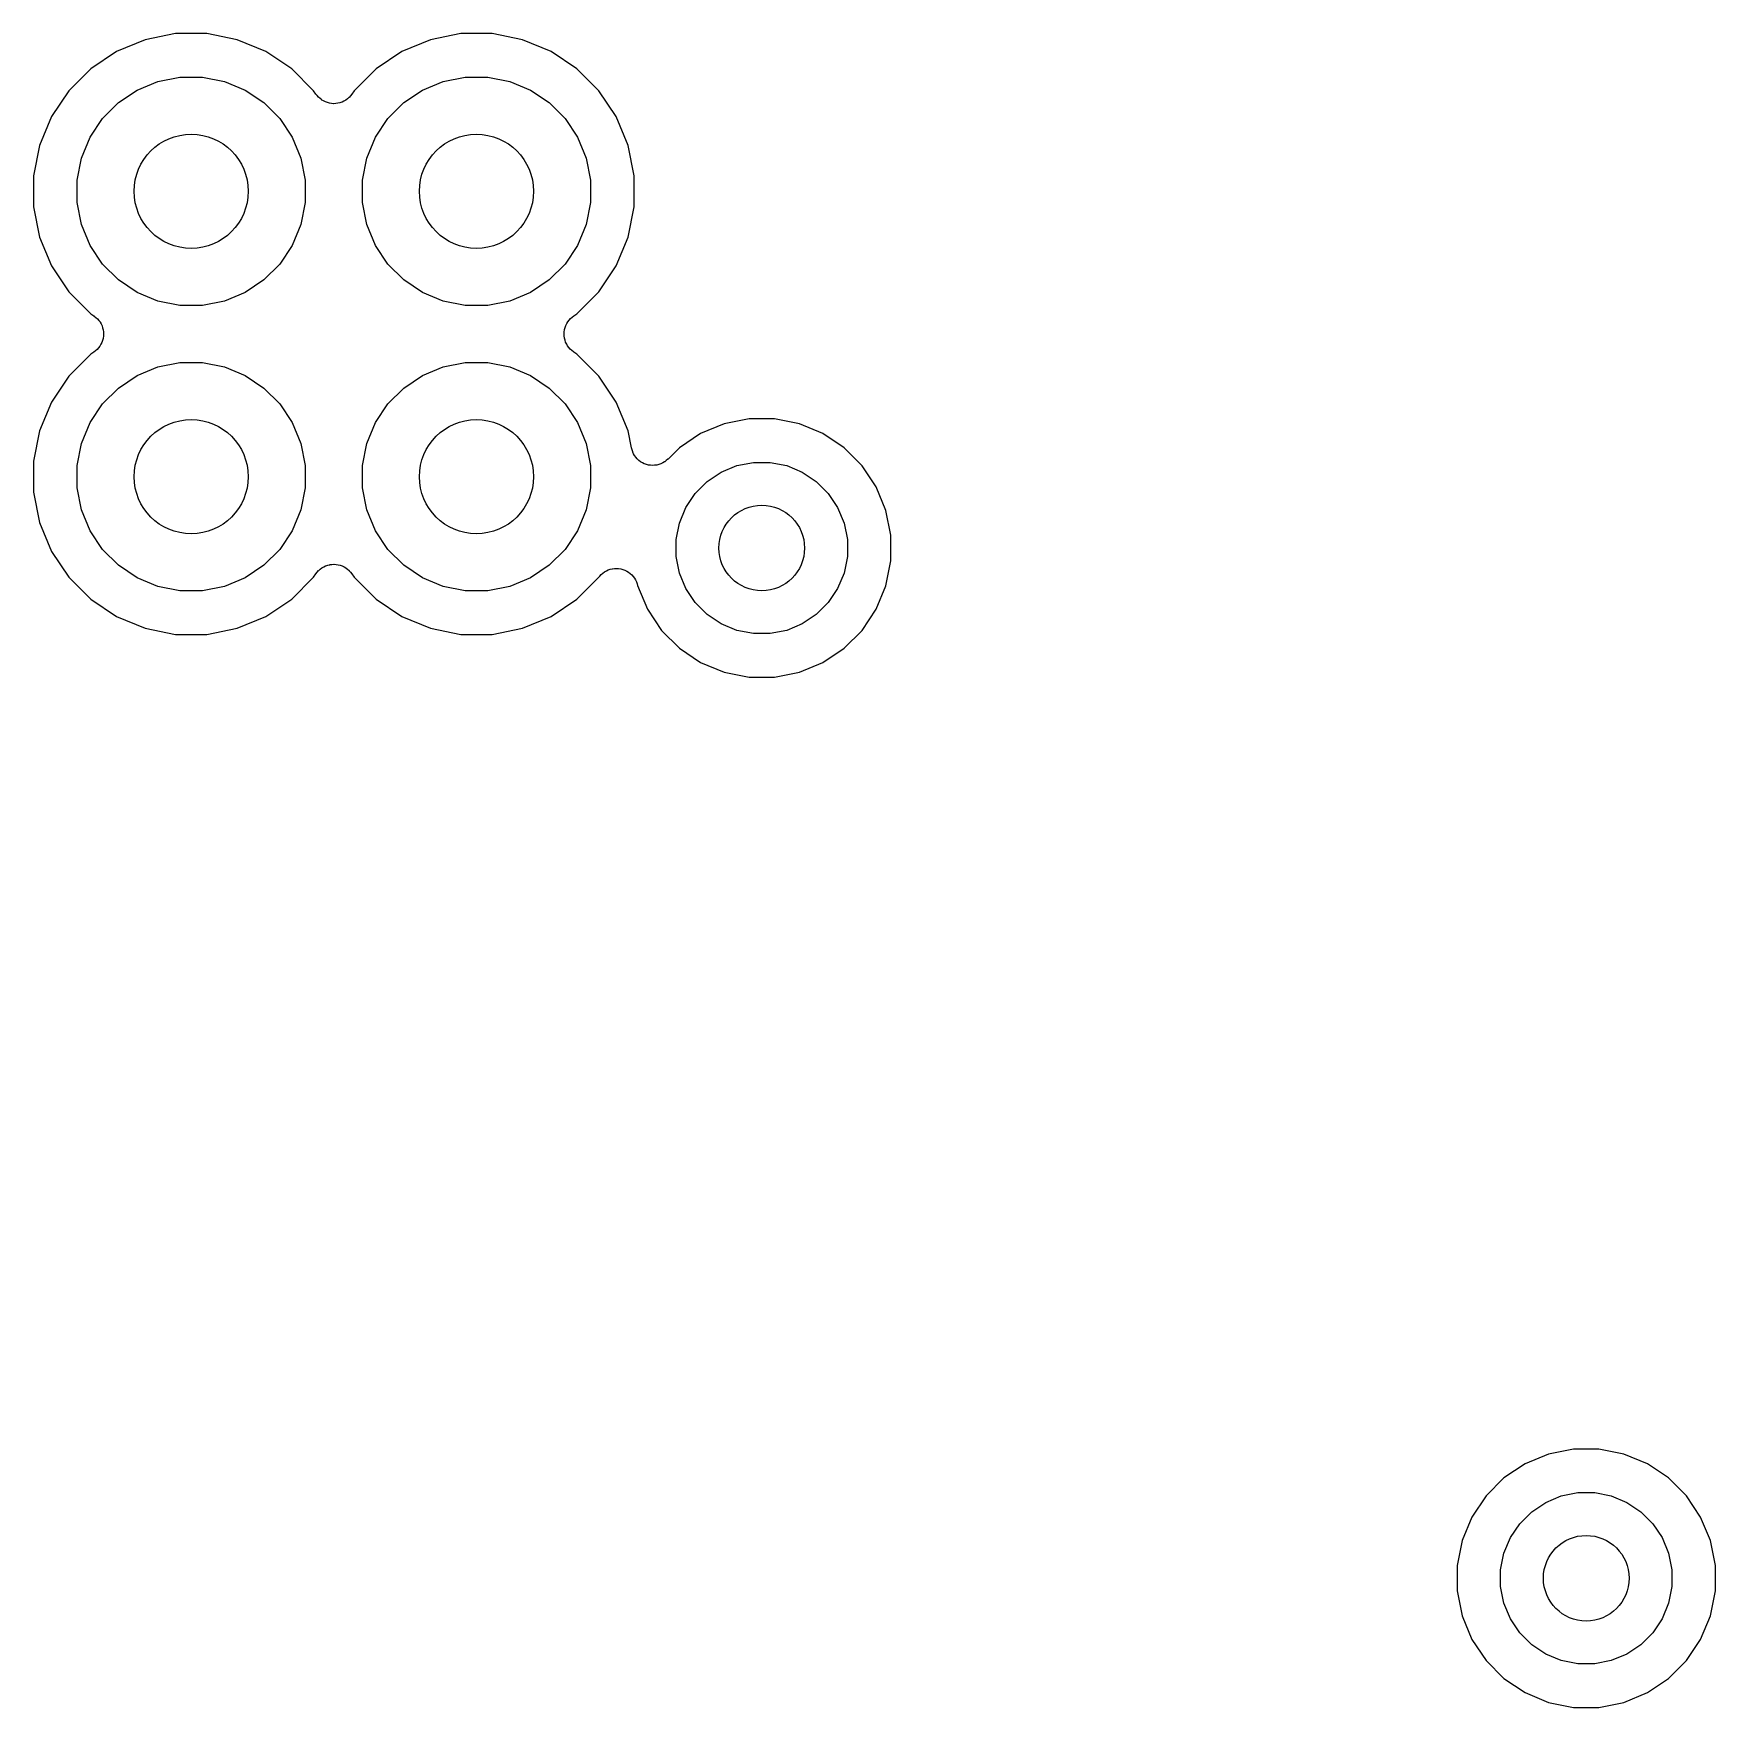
# Model space of a CAD drawing. Extents: x 0.48 to 2.43, y -7.79 to -4.85.
# Drawn here: x 1.2224 to 1.4544, y -7.0399 to -6.809 of the extents above; entities that cross this region are included whole.
import ezdxf

# ---------------------------------------------------------------- set-up
doc = ezdxf.new("R2010")
doc.units = 0
doc.header["$MEASUREMENT"] = 0
doc.layers.add('BLACK', color=7, linetype='CONTINUOUS')

msp = doc.modelspace()

# ---------------------------------------------------------------- linework, layer by layer
at = {"layer": 'BLACK', "linetype": 'CONTINUOUS'}
for p, q in [((1.24195, -6.80896), (1.23775, -6.8098)), ((1.24624, -6.80896), (1.24195, -6.80896)), ((1.25044, -6.8098), (1.24624, -6.80896)), ((1.28132, -6.80896), (1.27712, -6.8098)), ((1.28561, -6.80896), (1.28132, -6.80896)), ((1.28981, -6.8098), (1.28561, -6.80896)), ((1.23379, -6.81144), (1.23023, -6.81382)), ((1.23775, -6.8098), (1.23379, -6.81144)), ((1.2544, -6.81144), (1.25044, -6.8098)), ((1.25796, -6.81382), (1.2544, -6.81144)), ((1.27316, -6.81144), (1.2696, -6.81382)), ((1.27712, -6.8098), (1.27316, -6.81144)), ((1.29377, -6.81144), (1.28981, -6.8098)), ((1.29733, -6.81382), (1.29377, -6.81144)), ((1.23023, -6.81382), (1.2272, -6.81685)), ((1.26099, -6.81685), (1.25796, -6.81382)), ((1.2696, -6.81382), (1.26657, -6.81685)), ((1.30036, -6.81685), (1.29733, -6.81382)), ((1.23663, -6.81675), (1.2395, -6.81557)), ((1.2395, -6.81557), (1.24254, -6.81496)), ((1.24254, -6.81496), (1.24565, -6.81496)), ((1.24565, -6.81496), (1.24869, -6.81557)), ((1.24869, -6.81557), (1.25155, -6.81675)), ((1.27601, -6.81675), (1.27887, -6.81557)), ((1.27887, -6.81557), (1.28191, -6.81496)), ((1.28191, -6.81496), (1.28502, -6.81496)), ((1.28502, -6.81496), (1.28806, -6.81557)), ((1.28806, -6.81557), (1.29092, -6.81675)), ((1.2272, -6.81685), (1.22482, -6.82041)), ((1.23186, -6.82067), (1.23406, -6.81848)), ((1.23406, -6.81848), (1.23663, -6.81675)), ((1.25155, -6.81675), (1.25413, -6.81848)), ((1.25413, -6.81848), (1.25633, -6.82067)), ((1.26129, -6.81729), (1.26099, -6.81685)), ((1.26146, -6.81751), (1.26129, -6.81729)), ((1.26165, -6.81773), (1.26146, -6.81751)), ((1.26165, -6.81774), (1.26165, -6.81773)), ((1.26166, -6.81774), (1.26165, -6.81774)), ((1.26187, -6.81792), (1.26166, -6.81774)), ((1.2621, -6.81811), (1.26187, -6.81792)), ((1.26211, -6.81812), (1.2621, -6.81811)), ((1.2621, -6.81811), (1.2621, -6.81811)), ((1.26236, -6.81825), (1.26211, -6.81812)), ((1.26261, -6.81839), (1.26236, -6.81825)), ((1.26262, -6.81839), (1.26261, -6.81839)), ((1.2629, -6.81848), (1.26262, -6.81839)), ((1.26262, -6.81839), (1.26262, -6.81839)), ((1.26317, -6.81856), (1.2629, -6.81848)), ((1.26462, -6.81849), (1.26435, -6.81857)), ((1.2649, -6.81841), (1.26462, -6.81849)), ((1.26491, -6.8184), (1.2649, -6.8184)), ((1.2649, -6.8184), (1.2649, -6.81841)), ((1.26516, -6.81827), (1.26491, -6.8184)), ((1.26542, -6.81814), (1.26516, -6.81827)), ((1.26543, -6.81813), (1.26542, -6.81813)), ((1.26542, -6.81813), (1.26542, -6.81814)), ((1.26565, -6.81796), (1.26543, -6.81813)), ((1.26587, -6.81777), (1.26565, -6.81796)), ((1.26588, -6.81777), (1.26587, -6.81777)), ((1.26606, -6.81755), (1.26588, -6.81776)), ((1.26588, -6.81776), (1.26588, -6.81777)), ((1.26625, -6.81733), (1.26606, -6.81755)), ((1.26626, -6.81731), (1.26625, -6.81733)), ((1.26627, -6.81729), (1.26626, -6.81731)), ((1.26626, -6.81731), (1.26626, -6.81731)), ((1.26626, -6.81731), (1.26626, -6.81731)), ((1.26657, -6.81685), (1.26627, -6.81729)), ((1.27123, -6.82067), (1.27343, -6.81848)), ((1.27343, -6.81848), (1.27601, -6.81675)), ((1.29092, -6.81675), (1.2935, -6.81848)), ((1.2935, -6.81848), (1.2957, -6.82067)), ((1.30274, -6.82041), (1.30036, -6.81685)), ((1.22482, -6.82041), (1.22318, -6.82437)), ((1.23014, -6.82325), (1.23186, -6.82067)), ((1.25633, -6.82067), (1.25805, -6.82325)), ((1.26318, -6.81856), (1.26317, -6.81856)), ((1.26347, -6.81859), (1.26318, -6.81856)), ((1.26318, -6.81856), (1.26318, -6.81856)), ((1.26375, -6.81862), (1.26347, -6.81859)), ((1.26376, -6.81862), (1.26375, -6.81862)), ((1.26377, -6.81862), (1.26376, -6.81862)), ((1.26405, -6.8186), (1.26377, -6.81862)), ((1.26433, -6.81857), (1.26405, -6.8186)), ((1.26434, -6.81857), (1.26433, -6.81857)), ((1.26435, -6.81857), (1.26434, -6.81857)), ((1.26951, -6.82325), (1.27123, -6.82067)), ((1.2957, -6.82067), (1.29742, -6.82325)), ((1.30438, -6.82437), (1.30274, -6.82041)), ((1.22318, -6.82437), (1.22235, -6.82857)), ((1.22895, -6.82612), (1.23014, -6.82325)), ((1.25805, -6.82325), (1.25924, -6.82612)), ((1.26832, -6.82612), (1.26951, -6.82325)), ((1.29742, -6.82325), (1.29861, -6.82612)), ((1.30521, -6.82857), (1.30438, -6.82437)), ((1.22835, -6.82916), (1.22895, -6.82612)), ((1.25924, -6.82612), (1.25984, -6.82916)), ((1.26772, -6.82916), (1.26832, -6.82612)), ((1.29861, -6.82612), (1.29921, -6.82916)), ((1.22235, -6.82857), (1.22235, -6.83285)), ((1.22835, -6.83226), (1.22835, -6.82916)), ((1.25984, -6.82916), (1.25984, -6.83226)), ((1.26772, -6.83226), (1.26772, -6.82916)), ((1.29921, -6.82916), (1.29921, -6.83226)), ((1.30521, -6.83285), (1.30521, -6.82857)), ((1.22895, -6.8353), (1.22835, -6.83226)), ((1.25984, -6.83226), (1.25924, -6.8353)), ((1.26832, -6.8353), (1.26772, -6.83226)), ((1.29921, -6.83226), (1.29861, -6.8353)), ((1.22235, -6.83285), (1.22318, -6.83705)), ((1.30438, -6.83705), (1.30521, -6.83285)), ((1.22318, -6.83705), (1.22482, -6.84101)), ((1.23014, -6.83817), (1.22895, -6.8353)), ((1.25924, -6.8353), (1.25805, -6.83817)), ((1.26951, -6.83817), (1.26832, -6.8353)), ((1.29861, -6.8353), (1.29742, -6.83817)), ((1.30274, -6.84101), (1.30438, -6.83705)), ((1.23186, -6.84075), (1.23014, -6.83817)), ((1.25805, -6.83817), (1.25633, -6.84075)), ((1.27123, -6.84075), (1.26951, -6.83817)), ((1.29742, -6.83817), (1.2957, -6.84075)), ((1.22482, -6.84101), (1.2272, -6.84457)), ((1.23406, -6.84294), (1.23186, -6.84075)), ((1.25633, -6.84075), (1.25413, -6.84294)), ((1.27343, -6.84294), (1.27123, -6.84075)), ((1.2957, -6.84075), (1.2935, -6.84294)), ((1.30036, -6.84457), (1.30274, -6.84101)), ((1.23663, -6.84466), (1.23406, -6.84294)), ((1.25413, -6.84294), (1.25155, -6.84466)), ((1.27601, -6.84466), (1.27343, -6.84294)), ((1.2935, -6.84294), (1.29092, -6.84466)), ((1.2272, -6.84457), (1.23023, -6.8476)), ((1.2395, -6.84585), (1.23663, -6.84466)), ((1.24254, -6.84646), (1.2395, -6.84585)), ((1.24869, -6.84585), (1.24565, -6.84646)), ((1.25155, -6.84466), (1.24869, -6.84585)), ((1.27887, -6.84585), (1.27601, -6.84466)), ((1.28191, -6.84646), (1.27887, -6.84585)), ((1.28806, -6.84585), (1.28502, -6.84646)), ((1.29092, -6.84466), (1.28806, -6.84585)), ((1.29733, -6.8476), (1.30036, -6.84457)), ((1.23023, -6.8476), (1.23068, -6.8479)), ((1.23068, -6.8479), (1.2307, -6.84791)), ((1.2307, -6.84791), (1.2307, -6.84791)), ((1.2307, -6.84791), (1.2307, -6.84791)), ((1.2307, -6.84791), (1.23071, -6.84792)), ((1.23071, -6.84792), (1.23094, -6.84811)), ((1.23094, -6.84811), (1.23115, -6.84829)), ((1.23115, -6.84829), (1.23115, -6.8483)), ((1.23115, -6.8483), (1.23116, -6.8483)), ((1.23116, -6.8483), (1.23134, -6.84853)), ((1.23134, -6.84853), (1.23152, -6.84874)), ((1.24565, -6.84646), (1.24254, -6.84646)), ((1.28502, -6.84646), (1.28191, -6.84646)), ((1.29607, -6.84871), (1.29625, -6.84849)), ((1.29625, -6.84849), (1.29643, -6.84827)), ((1.29643, -6.84827), (1.29644, -6.84827)), ((1.29644, -6.84826), (1.29666, -6.84808)), ((1.29644, -6.84827), (1.29644, -6.84826)), ((1.29666, -6.84808), (1.29688, -6.8479)), ((1.29688, -6.8479), (1.29733, -6.8476)), ((1.23152, -6.84874), (1.23152, -6.84875)), ((1.23152, -6.84875), (1.23152, -6.84876)), ((1.23152, -6.84876), (1.23166, -6.84901)), ((1.23166, -6.84901), (1.23179, -6.84926)), ((1.23179, -6.84926), (1.23179, -6.84927)), ((1.23179, -6.84927), (1.23179, -6.84928)), ((1.23179, -6.84928), (1.23187, -6.84955)), ((1.23195, -6.851), (1.23186, -6.85127)), ((1.23187, -6.84955), (1.23196, -6.84982)), ((1.23198, -6.8507), (1.23195, -6.85099)), ((1.23195, -6.85099), (1.23195, -6.851)), ((1.23195, -6.851), (1.23195, -6.851)), ((1.23196, -6.84982), (1.23196, -6.84983)), ((1.23196, -6.84983), (1.23196, -6.84984)), ((1.23196, -6.84984), (1.23198, -6.85012)), ((1.23198, -6.85012), (1.23201, -6.85041)), ((1.23201, -6.85042), (1.23198, -6.8507)), ((1.23201, -6.85041), (1.23201, -6.85041)), ((1.23201, -6.85041), (1.23201, -6.85042)), ((1.29555, -6.85036), (1.29558, -6.85008)), ((1.29555, -6.85037), (1.29555, -6.85036)), ((1.29555, -6.85038), (1.29555, -6.85037)), ((1.29558, -6.85067), (1.29555, -6.85038)), ((1.29558, -6.85008), (1.29561, -6.8498)), ((1.2956, -6.85095), (1.29558, -6.85067)), ((1.2956, -6.85096), (1.2956, -6.85095)), ((1.29569, -6.85124), (1.2956, -6.85096)), ((1.2956, -6.85096), (1.2956, -6.85096)), ((1.29561, -6.84978), (1.2957, -6.84951)), ((1.29561, -6.84979), (1.29561, -6.84978)), ((1.29561, -6.8498), (1.29561, -6.84979)), ((1.2957, -6.84951), (1.29578, -6.84924)), ((1.29578, -6.84923), (1.29579, -6.84922)), ((1.29578, -6.84924), (1.29578, -6.84923)), ((1.29579, -6.84922), (1.29592, -6.84897)), ((1.29592, -6.84897), (1.29606, -6.84872)), ((1.29606, -6.84872), (1.29607, -6.84871)), ((1.29606, -6.84872), (1.29606, -6.84872)), ((1.23023, -6.85319), (1.2272, -6.85622)), ((1.23068, -6.85289), (1.23023, -6.85319)), ((1.2309, -6.85271), (1.23068, -6.85289)), ((1.23112, -6.85253), (1.2309, -6.85271)), ((1.23113, -6.85252), (1.23112, -6.85252)), ((1.23112, -6.85252), (1.23112, -6.85253)), ((1.23131, -6.85229), (1.23113, -6.85252)), ((1.23149, -6.85208), (1.23131, -6.85229)), ((1.2315, -6.85207), (1.23149, -6.85208)), ((1.23164, -6.85181), (1.2315, -6.85206)), ((1.2315, -6.85206), (1.2315, -6.85207)), ((1.23177, -6.85156), (1.23164, -6.85181)), ((1.23178, -6.85155), (1.23177, -6.85156)), ((1.23177, -6.85156), (1.23177, -6.85156)), ((1.23186, -6.85127), (1.23178, -6.85155)), ((1.29576, -6.85151), (1.29569, -6.85124)), ((1.29577, -6.85152), (1.29576, -6.85151)), ((1.29591, -6.85178), (1.29577, -6.85152)), ((1.29577, -6.85152), (1.29577, -6.85152)), ((1.29603, -6.85203), (1.29591, -6.85178)), ((1.29604, -6.85204), (1.29603, -6.85203)), ((1.29622, -6.85226), (1.29604, -6.85204)), ((1.29604, -6.85204), (1.29604, -6.85204)), ((1.2964, -6.85249), (1.29622, -6.85226)), ((1.29641, -6.85249), (1.2964, -6.85249)), ((1.29641, -6.8525), (1.29641, -6.85249)), ((1.29662, -6.85268), (1.29641, -6.8525)), ((1.29685, -6.85286), (1.29662, -6.85268)), ((1.29686, -6.85287), (1.29685, -6.85286)), ((1.29688, -6.85289), (1.29686, -6.85287)), ((1.29686, -6.85287), (1.29686, -6.85287)), ((1.29686, -6.85287), (1.29686, -6.85287)), ((1.29733, -6.85319), (1.29688, -6.85289)), ((1.30036, -6.85622), (1.29733, -6.85319)), ((1.23663, -6.85612), (1.2395, -6.85494)), ((1.2395, -6.85494), (1.24254, -6.85433)), ((1.24254, -6.85433), (1.24565, -6.85433)), ((1.24565, -6.85433), (1.24869, -6.85494)), ((1.24869, -6.85494), (1.25155, -6.85612)), ((1.27601, -6.85612), (1.27887, -6.85494)), ((1.27887, -6.85494), (1.28191, -6.85433)), ((1.28191, -6.85433), (1.28502, -6.85433)), ((1.28502, -6.85433), (1.28806, -6.85494)), ((1.28806, -6.85494), (1.29092, -6.85612)), ((1.2272, -6.85622), (1.22482, -6.85978)), ((1.23186, -6.86004), (1.23406, -6.85785)), ((1.23406, -6.85785), (1.23663, -6.85612)), ((1.25155, -6.85612), (1.25413, -6.85785)), ((1.25413, -6.85785), (1.25633, -6.86004)), ((1.27123, -6.86004), (1.27343, -6.85785)), ((1.27343, -6.85785), (1.27601, -6.85612)), ((1.29092, -6.85612), (1.2935, -6.85785)), ((1.2935, -6.85785), (1.2957, -6.86004)), ((1.30274, -6.85978), (1.30036, -6.85622)), ((1.22482, -6.85978), (1.22318, -6.86374)), ((1.23014, -6.86262), (1.23186, -6.86004)), ((1.25633, -6.86004), (1.25805, -6.86262)), ((1.26951, -6.86262), (1.27123, -6.86004)), ((1.2957, -6.86004), (1.29742, -6.86262)), ((1.30438, -6.86374), (1.30274, -6.85978)), ((1.32108, -6.86211), (1.31764, -6.86279)), ((1.32459, -6.86211), (1.32108, -6.86211)), ((1.32803, -6.86279), (1.32459, -6.86211)), ((1.22318, -6.86374), (1.22235, -6.86794)), ((1.22895, -6.86549), (1.23014, -6.86262)), ((1.25805, -6.86262), (1.25924, -6.86549)), ((1.26832, -6.86549), (1.26951, -6.86262)), ((1.29742, -6.86262), (1.29861, -6.86549)), ((1.30485, -6.86612), (1.30438, -6.86374)), ((1.3144, -6.86414), (1.31148, -6.86609)), ((1.31764, -6.86279), (1.3144, -6.86414)), ((1.33127, -6.86414), (1.32803, -6.86279)), ((1.33419, -6.86609), (1.33127, -6.86414)), ((1.22835, -6.86853), (1.22895, -6.86549)), ((1.25924, -6.86549), (1.25984, -6.86853)), ((1.26772, -6.86853), (1.26832, -6.86549)), ((1.29861, -6.86549), (1.29921, -6.86853)), ((1.30493, -6.86639), (1.30485, -6.86612)), ((1.30502, -6.86667), (1.30493, -6.86639)), ((1.30502, -6.86668), (1.30502, -6.86667)), ((1.30502, -6.86667), (1.30502, -6.86667)), ((1.30515, -6.86692), (1.30502, -6.86668)), ((1.30529, -6.86718), (1.30515, -6.86692)), ((1.30529, -6.86719), (1.30529, -6.86718)), ((1.3053, -6.86719), (1.30529, -6.86719)), ((1.30547, -6.86741), (1.3053, -6.86719)), ((1.31148, -6.86609), (1.30991, -6.86765)), ((1.33667, -6.86857), (1.33419, -6.86609)), ((1.22235, -6.86794), (1.22235, -6.87222)), ((1.22835, -6.87163), (1.22835, -6.86853)), ((1.25984, -6.86853), (1.25984, -6.87163)), ((1.26772, -6.87163), (1.26772, -6.86853)), ((1.29921, -6.86853), (1.29921, -6.87163)), ((1.30566, -6.86764), (1.30547, -6.86741)), ((1.30567, -6.86765), (1.30566, -6.86764)), ((1.30566, -6.86764), (1.30566, -6.86764)), ((1.30588, -6.86783), (1.30567, -6.86765)), ((1.30611, -6.86801), (1.30588, -6.86783)), ((1.30611, -6.86802), (1.30611, -6.86801)), ((1.30612, -6.86802), (1.30611, -6.86802)), ((1.30637, -6.86815), (1.30612, -6.86802)), ((1.30662, -6.86829), (1.30637, -6.86815)), ((1.30663, -6.8683), (1.30662, -6.86829)), ((1.30691, -6.86838), (1.30663, -6.8683)), ((1.30663, -6.8683), (1.30663, -6.8683)), ((1.30718, -6.86847), (1.30691, -6.86838)), ((1.30719, -6.86847), (1.30718, -6.86847)), ((1.30748, -6.8685), (1.30719, -6.86847)), ((1.30719, -6.86847), (1.30719, -6.86847)), ((1.30776, -6.86853), (1.30748, -6.8685)), ((1.30777, -6.86853), (1.30776, -6.86853)), ((1.30805, -6.86851), (1.30777, -6.86853)), ((1.30777, -6.86853), (1.30777, -6.86853)), ((1.30834, -6.86848), (1.30805, -6.86851)), ((1.30835, -6.86848), (1.30834, -6.86848)), ((1.30836, -6.86848), (1.30835, -6.86848)), ((1.30863, -6.8684), (1.30836, -6.86848)), ((1.30891, -6.86832), (1.30863, -6.8684)), ((1.30892, -6.86831), (1.30891, -6.86831)), ((1.30891, -6.86831), (1.30891, -6.86832)), ((1.30917, -6.86818), (1.30892, -6.86831)), ((1.30943, -6.86805), (1.30917, -6.86818)), ((1.30944, -6.86804), (1.30943, -6.86804)), ((1.30943, -6.86804), (1.30943, -6.86805)), ((1.30965, -6.86787), (1.30944, -6.86804)), ((1.30988, -6.86768), (1.30965, -6.86787)), ((1.30989, -6.86767), (1.30988, -6.86768)), ((1.30991, -6.86765), (1.30989, -6.86767)), ((1.30989, -6.86767), (1.30989, -6.86767)), ((1.31531, -6.87075), (1.31724, -6.86945)), ((1.31724, -6.86945), (1.31939, -6.86856)), ((1.31939, -6.86856), (1.32167, -6.86811)), ((1.32167, -6.86811), (1.324, -6.86811)), ((1.324, -6.86811), (1.32628, -6.86856)), ((1.32628, -6.86856), (1.32843, -6.86945)), ((1.32843, -6.86945), (1.33036, -6.87075)), ((1.33862, -6.87148), (1.33667, -6.86857)), ((1.22895, -6.87467), (1.22835, -6.87163)), ((1.25984, -6.87163), (1.25924, -6.87467)), ((1.26832, -6.87467), (1.26772, -6.87163)), ((1.29921, -6.87163), (1.29861, -6.87467)), ((1.31366, -6.87239), (1.31531, -6.87075)), ((1.33036, -6.87075), (1.33201, -6.87239)), ((1.33996, -6.87473), (1.33862, -6.87148)), ((1.22235, -6.87222), (1.22318, -6.87642)), ((1.31237, -6.87433), (1.31366, -6.87239)), ((1.33201, -6.87239), (1.3333, -6.87433)), ((1.22318, -6.87642), (1.22482, -6.88038)), ((1.23014, -6.87754), (1.22895, -6.87467)), ((1.25924, -6.87467), (1.25805, -6.87754)), ((1.26951, -6.87754), (1.26832, -6.87467)), ((1.29861, -6.87467), (1.29742, -6.87754)), ((1.31102, -6.87876), (1.31148, -6.87648)), ((1.31148, -6.87648), (1.31237, -6.87433)), ((1.3333, -6.87433), (1.33419, -6.87648)), ((1.33419, -6.87648), (1.33465, -6.87876)), ((1.34065, -6.87817), (1.33996, -6.87473)), ((1.23186, -6.88012), (1.23014, -6.87754)), ((1.25805, -6.87754), (1.25633, -6.88012)), ((1.27123, -6.88012), (1.26951, -6.87754)), ((1.29742, -6.87754), (1.2957, -6.88012)), ((1.31102, -6.88108), (1.31102, -6.87876)), ((1.33465, -6.87876), (1.33465, -6.88108)), ((1.34065, -6.88168), (1.34065, -6.87817)), ((1.22482, -6.88038), (1.2272, -6.88394)), ((1.23406, -6.88231), (1.23186, -6.88012)), ((1.25633, -6.88012), (1.25413, -6.88231)), ((1.27343, -6.88231), (1.27123, -6.88012)), ((1.2957, -6.88012), (1.2935, -6.88231)), ((1.31148, -6.88337), (1.31102, -6.88108)), ((1.33465, -6.88108), (1.33419, -6.88337)), ((1.23663, -6.88403), (1.23406, -6.88231)), ((1.25413, -6.88231), (1.25155, -6.88403)), ((1.26129, -6.8835), (1.2613, -6.88348)), ((1.2613, -6.88347), (1.26131, -6.88346)), ((1.2613, -6.88348), (1.2613, -6.88347)), ((1.2613, -6.88347), (1.2613, -6.88347)), ((1.26131, -6.88346), (1.2615, -6.88324)), ((1.2615, -6.88324), (1.26167, -6.88303)), ((1.26167, -6.88303), (1.26168, -6.88302)), ((1.26168, -6.88302), (1.26169, -6.88301)), ((1.26169, -6.88301), (1.26191, -6.88284)), ((1.26191, -6.88284), (1.26213, -6.88266)), ((1.26213, -6.88266), (1.26214, -6.88265)), ((1.26214, -6.88265), (1.26239, -6.88252)), ((1.26214, -6.88265), (1.26214, -6.88265)), ((1.26239, -6.88252), (1.26265, -6.88238)), ((1.26265, -6.88238), (1.26266, -6.88238)), ((1.26266, -6.88238), (1.26293, -6.8823)), ((1.26266, -6.88238), (1.26266, -6.88238)), ((1.26293, -6.8823), (1.26321, -6.88222)), ((1.26321, -6.88222), (1.26322, -6.88222)), ((1.26322, -6.88222), (1.26323, -6.88221)), ((1.26323, -6.88221), (1.2635, -6.88219)), ((1.2635, -6.88219), (1.26379, -6.88216)), ((1.26379, -6.88216), (1.2638, -6.88216)), ((1.2638, -6.88216), (1.26381, -6.88216)), ((1.26381, -6.88216), (1.26409, -6.88219)), ((1.26409, -6.88219), (1.26438, -6.88222)), ((1.26438, -6.88222), (1.26438, -6.88223)), ((1.26438, -6.88223), (1.26439, -6.88223)), ((1.26439, -6.88223), (1.26466, -6.88231)), ((1.26466, -6.88231), (1.26493, -6.88239)), ((1.26493, -6.88239), (1.26494, -6.8824)), ((1.26494, -6.8824), (1.26495, -6.8824)), ((1.26495, -6.8824), (1.2652, -6.88253)), ((1.2652, -6.88253), (1.26545, -6.88267)), ((1.26545, -6.88267), (1.26546, -6.88268)), ((1.26546, -6.88268), (1.26546, -6.88268)), ((1.26546, -6.88268), (1.26568, -6.88286)), ((1.26568, -6.88286), (1.2659, -6.88304)), ((1.2659, -6.88304), (1.26591, -6.88305)), ((1.26591, -6.88305), (1.26591, -6.88305)), ((1.26591, -6.88305), (1.26609, -6.88327)), ((1.26609, -6.88327), (1.26627, -6.8835)), ((1.27601, -6.88403), (1.27343, -6.88231)), ((1.2935, -6.88231), (1.29092, -6.88403)), ((1.30068, -6.88358), (1.30091, -6.8834)), ((1.30091, -6.8834), (1.30113, -6.88322)), ((1.30113, -6.88322), (1.3014, -6.88308)), ((1.30113, -6.88322), (1.30113, -6.88322)), ((1.30113, -6.88322), (1.30113, -6.88322)), ((1.3014, -6.88308), (1.30164, -6.88295)), ((1.30164, -6.88295), (1.30165, -6.88295)), ((1.30165, -6.88295), (1.30193, -6.88286)), ((1.30165, -6.88295), (1.30165, -6.88295)), ((1.30193, -6.88286), (1.30221, -6.88278)), ((1.30221, -6.88278), (1.30221, -6.88278)), ((1.30221, -6.88278), (1.30222, -6.88278)), ((1.30222, -6.88278), (1.3025, -6.88276)), ((1.3025, -6.88276), (1.30279, -6.88273)), ((1.30279, -6.88273), (1.30279, -6.88273)), ((1.30279, -6.88273), (1.3028, -6.88273)), ((1.3028, -6.88273), (1.30308, -6.88276)), ((1.30308, -6.88276), (1.30337, -6.88279)), ((1.30337, -6.88279), (1.30338, -6.88279)), ((1.30338, -6.88279), (1.30338, -6.88279)), ((1.30338, -6.88279), (1.30366, -6.88288)), ((1.30366, -6.88288), (1.30393, -6.88296)), ((1.30393, -6.88296), (1.30394, -6.88297)), ((1.30394, -6.88297), (1.30394, -6.88297)), ((1.30394, -6.88297), (1.30419, -6.8831)), ((1.30419, -6.8831), (1.30445, -6.88324)), ((1.30445, -6.88324), (1.30445, -6.88324)), ((1.30445, -6.88324), (1.30446, -6.88325)), ((1.30446, -6.88325), (1.30467, -6.88343)), ((1.30467, -6.88343), (1.3049, -6.88361)), ((1.31237, -6.88552), (1.31148, -6.88337)), ((1.33419, -6.88337), (1.3333, -6.88552)), ((1.33996, -6.88512), (1.34065, -6.88168)), ((1.2272, -6.88394), (1.23023, -6.88697)), ((1.2395, -6.88522), (1.23663, -6.88403)), ((1.24254, -6.88583), (1.2395, -6.88522)), ((1.24869, -6.88522), (1.24565, -6.88583)), ((1.25155, -6.88403), (1.24869, -6.88522)), ((1.25796, -6.88697), (1.26099, -6.88394)), ((1.26099, -6.88394), (1.26129, -6.8835)), ((1.26627, -6.8835), (1.26657, -6.88394)), ((1.26657, -6.88394), (1.2696, -6.88697)), ((1.27887, -6.88522), (1.27601, -6.88403)), ((1.28191, -6.88583), (1.27887, -6.88522)), ((1.28806, -6.88522), (1.28502, -6.88583)), ((1.29092, -6.88403), (1.28806, -6.88522)), ((1.29733, -6.88697), (1.30046, -6.88384)), ((1.30046, -6.88384), (1.30049, -6.88381)), ((1.30049, -6.88381), (1.30067, -6.88359)), ((1.30067, -6.88359), (1.30067, -6.88358)), ((1.30067, -6.88358), (1.30068, -6.88358)), ((1.3049, -6.88361), (1.3049, -6.88362)), ((1.3049, -6.88362), (1.30491, -6.88362)), ((1.30491, -6.88362), (1.30509, -6.88384)), ((1.30509, -6.88384), (1.30527, -6.88407)), ((1.30527, -6.88407), (1.30527, -6.88407)), ((1.30527, -6.88407), (1.30527, -6.88408)), ((1.30527, -6.88408), (1.30541, -6.88433)), ((1.30541, -6.88433), (1.30554, -6.88458)), ((1.30554, -6.88458), (1.30555, -6.88459)), ((1.30555, -6.88459), (1.30555, -6.88459)), ((1.30555, -6.88459), (1.30563, -6.88487)), ((1.30563, -6.88487), (1.3057, -6.88509)), ((1.3057, -6.88509), (1.30705, -6.88836)), ((1.31366, -6.88745), (1.31237, -6.88552)), ((1.3333, -6.88552), (1.33201, -6.88745)), ((1.33862, -6.88836), (1.33996, -6.88512)), ((1.23023, -6.88697), (1.23379, -6.88935)), ((1.24565, -6.88583), (1.24254, -6.88583)), ((1.2544, -6.88935), (1.25796, -6.88697)), ((1.2696, -6.88697), (1.27316, -6.88935)), ((1.28502, -6.88583), (1.28191, -6.88583)), ((1.29377, -6.88935), (1.29733, -6.88697)), ((1.31531, -6.8891), (1.31366, -6.88745)), ((1.33201, -6.88745), (1.33036, -6.8891)), ((1.23379, -6.88935), (1.23775, -6.89099)), ((1.25044, -6.89099), (1.2544, -6.88935)), ((1.27316, -6.88935), (1.27712, -6.89099)), ((1.28981, -6.89099), (1.29377, -6.88935)), ((1.30705, -6.88836), (1.309, -6.89128)), ((1.31724, -6.89039), (1.31531, -6.8891)), ((1.31939, -6.89128), (1.31724, -6.89039)), ((1.32843, -6.89039), (1.32628, -6.89128)), ((1.33036, -6.8891), (1.32843, -6.89039)), ((1.33667, -6.89128), (1.33862, -6.88836)), ((1.23775, -6.89099), (1.24195, -6.89183)), ((1.24195, -6.89183), (1.24624, -6.89183)), ((1.24624, -6.89183), (1.25044, -6.89099)), ((1.27712, -6.89099), (1.28132, -6.89183)), ((1.28132, -6.89183), (1.28561, -6.89183)), ((1.28561, -6.89183), (1.28981, -6.89099)), ((1.309, -6.89128), (1.31148, -6.89376)), ((1.32167, -6.89173), (1.31939, -6.89128)), ((1.324, -6.89173), (1.32167, -6.89173)), ((1.32628, -6.89128), (1.324, -6.89173)), ((1.33419, -6.89376), (1.33667, -6.89128)), ((1.31148, -6.89376), (1.3144, -6.89571)), ((1.33127, -6.89571), (1.33419, -6.89376)), ((1.3144, -6.89571), (1.31764, -6.89705)), ((1.31764, -6.89705), (1.32108, -6.89773)), ((1.32459, -6.89773), (1.32803, -6.89705)), ((1.32803, -6.89705), (1.33127, -6.89571)), ((1.32108, -6.89773), (1.32459, -6.89773)), ((1.42818, -7.00626), (1.42526, -7.00821)), ((1.43142, -7.00492), (1.42818, -7.00626)), ((1.43486, -7.00424), (1.43142, -7.00492)), ((1.43837, -7.00424), (1.43486, -7.00424)), ((1.44181, -7.00492), (1.43837, -7.00424)), ((1.44505, -7.00626), (1.44181, -7.00492)), ((1.44797, -7.00821), (1.44505, -7.00626)), ((1.42526, -7.00821), (1.42278, -7.01069)), ((1.45045, -7.01069), (1.44797, -7.00821)), ((1.42278, -7.01069), (1.42083, -7.01361)), ((1.43102, -7.01158), (1.43317, -7.01069)), ((1.43317, -7.01069), (1.43545, -7.01024)), ((1.43545, -7.01024), (1.43778, -7.01024)), ((1.43778, -7.01024), (1.44006, -7.01069)), ((1.44006, -7.01069), (1.44221, -7.01158)), ((1.4524, -7.01361), (1.45045, -7.01069)), ((1.42744, -7.01452), (1.42909, -7.01287)), ((1.42909, -7.01287), (1.43102, -7.01158)), ((1.44221, -7.01158), (1.44414, -7.01287)), ((1.44414, -7.01287), (1.44579, -7.01452)), ((1.42083, -7.01361), (1.41949, -7.01685)), ((1.42615, -7.01645), (1.42744, -7.01452)), ((1.44579, -7.01452), (1.44708, -7.01645)), ((1.45374, -7.01685), (1.4524, -7.01361)), ((1.41949, -7.01685), (1.4188, -7.02029)), ((1.42526, -7.0186), (1.42615, -7.01645)), ((1.44708, -7.01645), (1.44797, -7.0186)), ((1.45443, -7.02029), (1.45374, -7.01685)), ((1.4188, -7.02029), (1.4188, -7.0238)), ((1.4248, -7.02088), (1.42526, -7.0186)), ((1.44797, -7.0186), (1.44843, -7.02088)), ((1.45443, -7.0238), (1.45443, -7.02029)), ((1.4248, -7.02321), (1.4248, -7.02088)), ((1.44843, -7.02088), (1.44843, -7.02321)), ((1.4188, -7.0238), (1.41949, -7.02724)), ((1.42526, -7.02549), (1.4248, -7.02321)), ((1.44843, -7.02321), (1.44797, -7.02549)), ((1.45374, -7.02724), (1.45443, -7.0238)), ((1.41949, -7.02724), (1.42083, -7.03048)), ((1.42615, -7.02764), (1.42526, -7.02549)), ((1.44797, -7.02549), (1.44708, -7.02764)), ((1.4524, -7.03048), (1.45374, -7.02724)), ((1.42744, -7.02958), (1.42615, -7.02764)), ((1.42909, -7.03122), (1.42744, -7.02958)), ((1.44579, -7.02958), (1.44414, -7.03122)), ((1.44708, -7.02764), (1.44579, -7.02958)), ((1.42083, -7.03048), (1.42278, -7.0334)), ((1.43102, -7.03251), (1.42909, -7.03122)), ((1.44414, -7.03122), (1.44221, -7.03251)), ((1.45045, -7.0334), (1.4524, -7.03048)), ((1.42278, -7.0334), (1.42526, -7.03588)), ((1.43317, -7.0334), (1.43102, -7.03251)), ((1.43545, -7.03386), (1.43317, -7.0334)), ((1.43778, -7.03386), (1.43545, -7.03386)), ((1.44006, -7.0334), (1.43778, -7.03386)), ((1.44221, -7.03251), (1.44006, -7.0334)), ((1.44797, -7.03588), (1.45045, -7.0334)), ((1.42526, -7.03588), (1.42818, -7.03783)), ((1.44505, -7.03783), (1.44797, -7.03588)), ((1.42818, -7.03783), (1.43142, -7.03917)), ((1.44181, -7.03917), (1.44505, -7.03783)), ((1.43142, -7.03917), (1.43486, -7.03986)), ((1.43486, -7.03986), (1.43837, -7.03986)), ((1.43837, -7.03986), (1.44181, -7.03917))]:
    msp.add_line(p, q, dxfattribs=at)
at = {"layer": 'BLACK'}
for centre, radius in [((1.24409, -6.83071), 0.007874), ((1.28346, -6.83071), 0.007874), ((1.24409, -6.87008), 0.007874), ((1.28346, -6.87008), 0.007874), ((1.32283, -6.87992), 0.005906), ((1.43661, -7.02205), 0.005906)]:
    msp.add_circle(centre, radius, dxfattribs=at)

doc.saveas('drawing.dxf')
